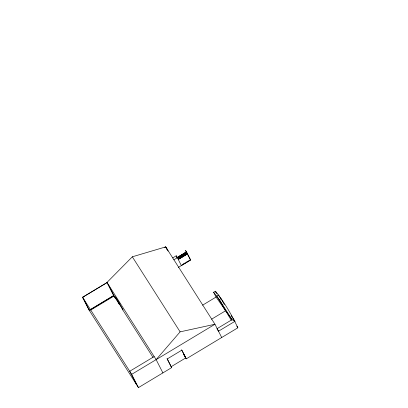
<?xml version="1.0" encoding="UTF-8"?>
<svg xmlns="http://www.w3.org/2000/svg" width="408" height="408" viewBox="0 0 408 408"><rect width="100%" height="100%" fill="white"/><g stroke="black" fill="none" stroke-linecap="round" stroke-linejoin="round"><path stroke-width="0.61" d="M162.889 372.897L156.136 359.637L180.112 331.852L214.96 324.253L221.717 337.513M106.972 282.453L132.325 256.8L165.704 246.891L214.96 324.253L131.687 374.34L138.445 387.6L171.702 367.598L167.28 358.923L181.871 350.146L186.293 358.821L237.849 327.808C231.764 314.905 224.42 302.272 215.368 291.2L213.614 292.255L216.051 297.07L232.03 319.663L234.967 321.305L218.504 331.209L216.934 328.741L232.03 319.663L219.31 299.681L213.614 292.255M113.638 295.535L89.224 310.294L138.445 387.6M164.618 247.549L165.704 246.891L166.852 249.135L165.704 246.891M82.6 297.274L107.044 282.565L114.169 296.58M107.059 282.596L82.61 297.305L89.265 310.355L113.71 295.652L122.752 309.157M172.661 257.958L176.179 255.841L177.404 257.734L186.619 252.19L185.502 250.425L190.597 259.998L181.381 265.542M177.225 257.458L186.446 251.909L190.602 260.003L178.352 267.373M178.786 258.764L178.52 258.922L177.689 257.295L178.133 257.412L177.868 257.57L178.699 259.202L178.964 259.044L177.954 257.132M179.224 258.886L178.22 256.974L178.658 257.096L179.489 258.723L179.224 258.886L178.485 256.816M178.76 256.647L179.204 256.77L178.76 256.647L179.77 258.56L180.035 258.397L179.025 256.489M180.295 258.238L179.291 256.331L179.729 256.454L179.469 256.612L180.295 258.238L180.56 258.08L179.556 256.173M180.826 257.922L179.816 256.015L180.26 256.132L181.091 257.764L180.826 257.922L180.081 255.857M181.351 257.606L180.346 255.694L180.785 255.816L181.616 257.448L181.351 257.606L180.887 256.081M180.871 255.377L181.315 255.5L180.871 255.377L181.881 257.285L182.147 257.127L181.137 255.219M181.402 255.061L181.846 255.179L182.672 256.81L182.412 256.969L181.402 255.061L182.412 256.969M183.467 256.331L182.458 254.424L182.723 254.266L183.727 256.173L183.289 256.056L183.554 255.898L182.723 254.266M182.988 254.108L183.427 254.23L182.988 254.108L183.993 256.015L184.258 255.857L183.248 253.949M183.513 253.791L183.957 253.909L184.788 255.541L184.523 255.699L183.513 253.791L184.523 255.699M184.309 253.312L184.044 253.47L185.048 255.382L185.314 255.219L184.309 253.312L184.222 253.751M184.569 253.154L185.013 253.276L185.844 254.903L185.579 255.061L184.569 253.154L185.013 253.276M185.099 252.838L185.538 252.955L185.099 252.838L186.104 254.745L186.369 254.587L185.365 252.679M186.635 254.429L185.625 252.521L185.89 252.358L186.9 254.271L186.456 254.148L186.9 254.271M187.165 254.108L186.334 252.481L186.599 252.322L186.42 252.042L187.425 253.949L187.165 254.108L186.155 252.2L186.487 252.001M173.854 259.835L177.373 257.713L181.371 265.557M90.602 310.131L113.975 296.07M178.658 257.096L178.22 256.974M180.26 256.132L179.816 256.015M180.785 255.816L180.346 255.694M181.58 255.342L181.846 255.179M182.106 255.02L182.192 254.582L181.932 254.745L182.937 256.652L183.202 256.494L182.371 254.862M182.901 254.546L182.458 254.424M183.692 254.067L183.957 253.909M186.068 252.639L185.625 252.521M180.122 257.963L180.56 258.08M182.233 256.688L182.672 256.81M182.937 256.652L182.759 256.372L183.202 256.494M184.345 255.418L184.788 255.541M185.048 255.382L184.875 255.102L185.314 255.219M185.4 254.786L185.666 254.628L184.834 252.996M186.986 253.832L187.318 253.628M183.371 263.961L184.997 262.981M186.084 262.329L187.17 261.676M188.797 260.697L189.878 260.044M119.921 303.47L119.029 304.006L115.275 296.636L119.019 302.512L122.772 309.881L153.01 357.377M122.772 309.881L123.124 309.672M202.572 305.179L216.051 297.07M211.553 319.209L225.573 310.779L224.42 308.591M154.173 356.556L129.729 371.26L136.481 384.52M171.702 367.598L171.136 366.71L185.727 357.933L181.585 349.804M231.163 315.68L234.967 321.305M187.252 253.674L187.425 253.949M186.155 252.2L186.334 252.481M186.369 254.587L185.931 254.464L186.104 254.745M185.666 254.628L185.844 254.903M184.258 255.857L183.814 255.739L183.993 256.015M183.554 255.898L183.727 256.173M182.147 257.127L181.703 257.009L181.881 257.285M181.438 257.168L181.616 257.448M180.912 257.484L181.091 257.764M179.291 256.331L179.469 256.612M180.035 258.397L179.591 258.279L179.77 258.56M179.311 258.448L179.489 258.723M177.689 257.295L177.868 257.57M132.325 256.8L180.112 331.852M185.727 357.933L186.293 358.821M106.881 282.275L156.136 359.637M82.523 297.157L131.687 374.34M217.031 293.816L215.368 291.2L216.179 292.806M220.733 298.692L218.525 294.908L216.77 295.958L231.336 320.351M236.885 326.176L237.849 327.808M225.573 310.779L219.31 299.681L221.059 298.625L224.359 304.613M176.996 257.438L176.179 255.841L177.036 257.524M184.319 254.016L184.875 255.102M182.208 255.286L182.759 256.372M166.984 248.9L168.111 251.114M183.503 353.792L185.161 357.046L183.442 353.802M166.994 358.576L171.136 366.71M108.161 284.284L115.449 298.585M82.88 297.723L89.531 310.774"/></g></svg>
